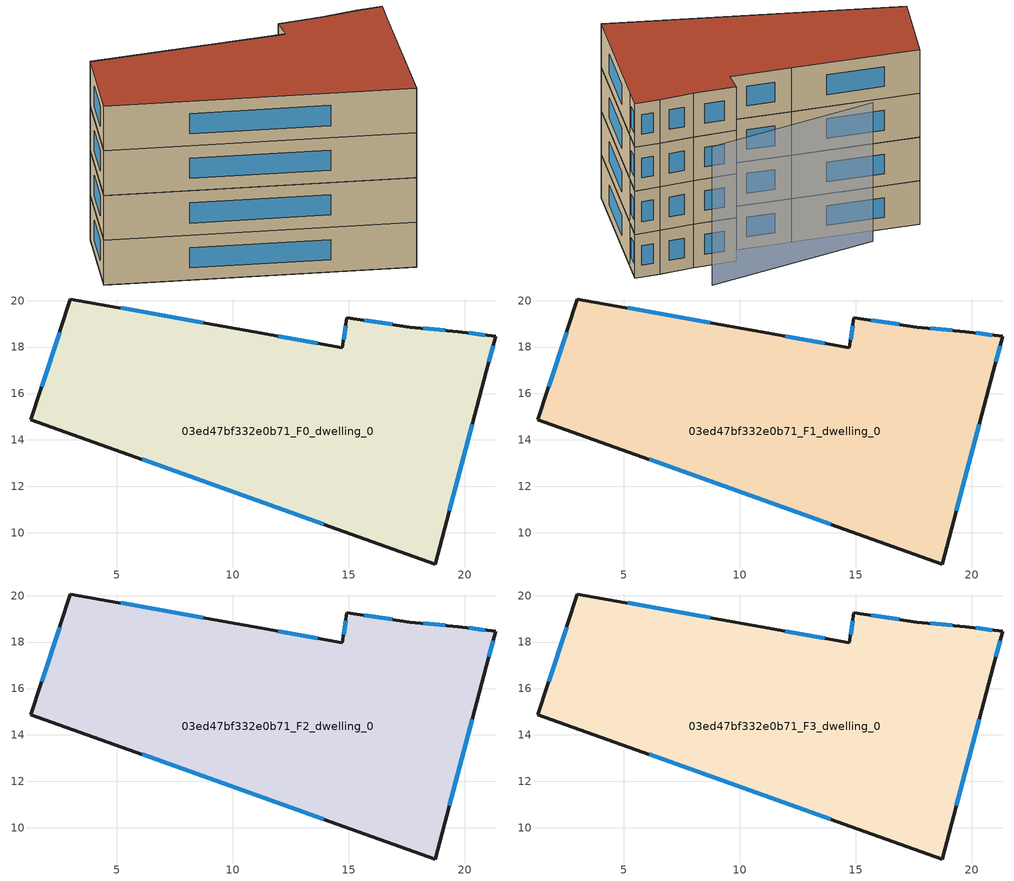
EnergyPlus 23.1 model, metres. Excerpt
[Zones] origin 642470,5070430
03ed47bf332e0b71_F0_dwelling_0
 floor ground (EU_floor_Construction): 18.72,8.66 20.93,16.96 21.33,18.46 19.72,18.66 17.62,18.86 14.92,19.27 14.72,17.96 10.92,18.67 3.01,20.07 1.31,14.87 z0
 wall outside (EU_wall_Construction): 17.62,18.86 19.72,18.66 21.33,18.46 20.93,16.96 18.72,8.66 1.31,14.87 3.01,20.07 10.92,18.67 14.72,17.96 14.92,19.27 17.62,18.86 z0:3
 window (EU_Window_Construction): 18.2,18.81 19.15,18.72 / 20.17,18.61 20.89,18.52 / 21.22,18.05 21.04,17.38 / 20.32,14.68 19.33,10.94 / 13.93,10.37 6.1,13.16 / 1.78,16.3 2.54,18.64 / 5.19,19.68 8.74,19.05 / 11.97,18.47 13.67,18.16 / 14.78,18.32 14.87,18.91 / 15.67,19.16 16.88,18.97 z0.83:2.17
03ed47bf332e0b71_F1_dwelling_0
 floor to 03ed47bf332e0b71_F0_dwelling_0 (EU_floor_Construction): 18.72,8.66 20.92,16.96 21.33,18.46 19.72,18.66 17.62,18.86 14.92,19.27 14.72,17.96 10.92,18.67 3.01,20.07 1.31,14.87 z3
 wall outside (EU_wall_Construction): 17.62,18.86 19.72,18.66 21.33,18.46 20.93,16.96 18.72,8.66 1.31,14.87 3.01,20.07 10.92,18.67 14.72,17.96 14.92,19.27 17.62,18.86 z3:6
 window (EU_Window_Construction): 18.2,18.81 19.15,18.72 / 20.17,18.61 20.89,18.52 / 21.22,18.05 21.04,17.38 / 20.32,14.68 19.33,10.94 / 13.93,10.37 6.1,13.16 / 1.78,16.3 2.54,18.64 / 5.19,19.68 8.74,19.05 / 11.97,18.47 13.67,18.16 / 14.78,18.32 14.87,18.91 / 15.67,19.16 16.88,18.97 z3.83:5.17
03ed47bf332e0b71_F2_dwelling_0
 floor to 03ed47bf332e0b71_F1_dwelling_0 (EU_floor_Construction): 18.72,8.66 20.92,16.96 21.33,18.46 19.72,18.66 17.62,18.86 14.92,19.27 14.72,17.96 10.92,18.67 3.01,20.07 1.31,14.87 z6
 wall outside (EU_wall_Construction): 17.62,18.86 19.72,18.66 21.33,18.46 20.93,16.96 18.72,8.66 1.31,14.87 3.01,20.07 10.92,18.67 14.72,17.96 14.92,19.27 17.62,18.86 z6:9
 window (EU_Window_Construction): 18.2,18.81 19.15,18.72 / 20.17,18.61 20.89,18.52 / 21.22,18.05 21.04,17.38 / 20.32,14.68 19.33,10.94 / 13.93,10.37 6.1,13.16 / 1.78,16.3 2.54,18.64 / 5.19,19.68 8.74,19.05 / 11.97,18.47 13.67,18.16 / 14.78,18.32 14.87,18.91 / 15.67,19.16 16.88,18.97 z6.83:8.17
03ed47bf332e0b71_F3_dwelling_0
 floor to 03ed47bf332e0b71_F2_dwelling_0 (EU_floor_Construction): 18.72,8.66 20.92,16.96 21.33,18.46 19.72,18.66 17.62,18.86 14.92,19.27 14.72,17.96 10.92,18.67 3.01,20.07 1.31,14.87 z9
 wall outside (EU_wall_Construction): 17.62,18.86 19.72,18.66 21.33,18.46 20.93,16.96 18.72,8.66 1.31,14.87 3.01,20.07 10.92,18.67 14.72,17.96 14.92,19.27 17.62,18.86 z9:12
 window (EU_Window_Construction): 18.2,18.81 19.15,18.72 / 20.17,18.61 20.89,18.52 / 21.22,18.05 21.04,17.38 / 20.32,14.68 19.33,10.94 / 13.93,10.37 6.1,13.16 / 1.78,16.3 2.54,18.64 / 5.19,19.68 8.74,19.05 / 11.97,18.47 13.67,18.16 / 14.78,18.32 14.87,18.91 / 15.67,19.16 16.88,18.97 z9.83:11.17
 roof outside (EU_roof_Construction): 21.33,18.46 20.93,16.96 18.72,8.66 1.31,14.87 3.01,20.07 10.92,18.67 14.72,17.96 14.92,19.27 17.62,18.86 19.72,18.66 z12
shading: 17.52,21.27 6.46,20.68 z0:9.5
[Building]
EU S2 Campaign: North Axis=0; Terrain=City; Solar Distribution=FullExterior
[Site:Location]
Lyon-Bron: Latitude=45.75; Longitude=5; Time Zone=1; Elevation=198
[SizingPeriod:WeatherFileDays]
AnnualSizingPeriod: Begin Month=1; Begin Day of Month=1; End Month=12; End Day of Month=31; Day of Week for Start Day=Monday; Use Weather File Daylight Saving Period=No; Use Weather File Rain and Snow Indicators=No
[MATERIAL]
EU_InternalMass_Material: Roughness=MediumRough; Thickness=0.1; Conductivity=1; Density=1800; Specific Heat=900; Thermal Absorptance=0.9; Solar Absorptance=0.7; Visible Absorptance=0.7
[MATERIAL:NOMASS] Roughness=MediumRough; Thermal Absorptance=0.9; Solar Absorptance=0.7; Visible Absorptance=0.7
Name | Thermal Resistance
EU_wall_NoMass | 0.87146
EU_roof_NoMass | 0.842276
EU_floor_NoMass | 0.496999
[WINDOWMATERIAL:SIMPLEGLAZINGSYSTEM]
EU_Window_SimpleGlazing: UFactor=2.2525; Solar Heat Gain Coefficient=0.76; Visible Transmittance=0.76
[CONSTRUCTION]
EU_wall_Construction: EU_wall_NoMass
EU_roof_Construction: EU_roof_NoMass
EU_floor_Construction: EU_floor_NoMass
EU_InternalMass_Construction: EU_InternalMass_Material
EU_Window_Construction: EU_Window_SimpleGlazing
[ZONE] Type=1; Multiplier=1; Ceiling Height=autocalculate; Volume=410.337; Floor Area=autocalculate; Part of Total Floor Area=Yes
03ed47bf332e0b71_F0_dwelling_0; 03ed47bf332e0b71_F1_dwelling_0; 03ed47bf332e0b71_F2_dwelling_0; 03ed47bf332e0b71_F3_dwelling_0
[INTERNALMASS] Construction=EU_InternalMass_Construction; Surface Area=136.779
Name | Zone or ZoneList
03ed47bf332e0b71_F0_dwelling_0_EU_InternalMass | 03ed47bf332e0b71_F0_dwelling_0
03ed47bf332e0b71_F1_dwelling_0_EU_InternalMass | 03ed47bf332e0b71_F1_dwelling_0
03ed47bf332e0b71_F2_dwelling_0_EU_InternalMass | 03ed47bf332e0b71_F2_dwelling_0
03ed47bf332e0b71_F3_dwelling_0_EU_InternalMass | 03ed47bf332e0b71_F3_dwelling_0
[OTHEREQUIPMENT] Fuel Type=Electricity; Design Level Calculation Method=Watts/Area; Power per Zone Floor Area=1; Fraction Latent=0; Fraction Radiant=0; Fraction Lost=0; Carbon Dioxide Generation Rate=0; EndUse Subcategory=EU_Step8_InternalGains
Name | Zone or ZoneList or Space or SpaceList | Schedule
EU_Step8_InternalGain_03ed47bf332e0b71_F0_dwelling_0_f000 | 03ed47bf332e0b71_F0_dwelling_0 | EU_Step8_GainSchedule_03ed47bf332e0b71_F0_dwelling_0_f000
EU_Step8_InternalGain_03ed47bf332e0b71_F1_dwelling_0_f000 | 03ed47bf332e0b71_F1_dwelling_0 | EU_Step8_GainSchedule_03ed47bf332e0b71_F1_dwelling_0_f000
EU_Step8_InternalGain_03ed47bf332e0b71_F2_dwelling_0_f000 | 03ed47bf332e0b71_F2_dwelling_0 | EU_Step8_GainSchedule_03ed47bf332e0b71_F2_dwelling_0_f000
EU_Step8_InternalGain_03ed47bf332e0b71_F3_dwelling_0_f000 | 03ed47bf332e0b71_F3_dwelling_0 | EU_Step8_GainSchedule_03ed47bf332e0b71_F3_dwelling_0_f000
[ZONEVENTILATION:DESIGNFLOWRATE] Schedule=EU_AlwaysOn; Design Flow Rate Calculation Method=AirChanges/Hour; Air Changes per Hour=0.425; Ventilation Type=Natural; Fan Pressure Rise=0; Fan Total Efficiency=1; Constant Term Coefficient=1; Temperature Term Coefficient=0; Velocity Term Coefficient=0; Velocity Squared Term Coefficient=0; Minimum Indoor Temperature=-100; Maximum Indoor Temperature=100; Delta Temperature=-100; Minimum Outdoor Temperature=-100; Maximum Outdoor Temperature=100; Maximum Wind Speed=40
Name | Zone or ZoneList or Space or SpaceList
EU_ConstantAir_03ed47bf332e0b71_F0_dwelling_0 | 03ed47bf332e0b71_F0_dwelling_0
EU_ConstantAir_03ed47bf332e0b71_F1_dwelling_0 | 03ed47bf332e0b71_F1_dwelling_0
EU_ConstantAir_03ed47bf332e0b71_F2_dwelling_0 | 03ed47bf332e0b71_F2_dwelling_0
EU_ConstantAir_03ed47bf332e0b71_F3_dwelling_0 | 03ed47bf332e0b71_F3_dwelling_0
[HVACTEMPLATE:THERMOSTAT] Constant Heating Setpoint=20; Constant Cooling Setpoint=50
EU_HeatOnly_03ed47bf332e0b71_F0_dwelling_0; EU_HeatOnly_03ed47bf332e0b71_F1_dwelling_0; EU_HeatOnly_03ed47bf332e0b71_F2_dwelling_0; EU_HeatOnly_03ed47bf332e0b71_F3_dwelling_0
[HVACTEMPLATE:ZONE:IDEALLOADSAIRSYSTEM] System Availability Schedule=EU_AlwaysOn; Maximum Heating Supply Air Temperature=50; Minimum Cooling Supply Air Temperature=13; Maximum Heating Supply Air Humidity Ratio=0.0156; Minimum Cooling Supply Air Humidity Ratio=0.0077; Heating Limit=NoLimit; Cooling Limit=NoLimit; Heating Availability Schedule=EU_AlwaysOn; Cooling Availability Schedule=EU_CoolingOff; Dehumidification Control Type=ConstantSensibleHeatRatio; Cooling Sensible Heat Ratio=0.7; Dehumidification Setpoint=60; Humidification Control Type=None; Humidification Setpoint=30; Outdoor Air Method=None; Outdoor Air Flow Rate per Person=0.00944; Outdoor Air Flow Rate per Zone Floor Area=0; Outdoor Air Flow Rate per Zone=0; Demand Controlled Ventilation Type=None; Outdoor Air Economizer Type=NoEconomizer; Heat Recovery Type=None; Sensible Heat Recovery Effectiveness=0.7; Latent Heat Recovery Effectiveness=0.65
Name | Template Thermostat
03ed47bf332e0b71_F0_dwelling_0 | EU_HeatOnly_03ed47bf332e0b71_F0_dwelling_0
03ed47bf332e0b71_F1_dwelling_0 | EU_HeatOnly_03ed47bf332e0b71_F1_dwelling_0
03ed47bf332e0b71_F2_dwelling_0 | EU_HeatOnly_03ed47bf332e0b71_F2_dwelling_0
03ed47bf332e0b71_F3_dwelling_0 | EU_HeatOnly_03ed47bf332e0b71_F3_dwelling_0
[SIZING:ZONE] Zone Cooling Design Supply Air Temperature Input Method=SupplyAirTemperature; Zone Cooling Design Supply Air Temperature=13; Zone Heating Design Supply Air Temperature Input Method=SupplyAirTemperature; Zone Heating Design Supply Air Temperature=50; Zone Cooling Design Supply Air Humidity Ratio=0.008; Zone Heating Design Supply Air Humidity Ratio=0.008; Cooling Design Air Flow Method=DesignDay; Cooling Design Air Flow Rate=0; Cooling Minimum Air Flow per Zone Floor Area=0.000762; Cooling Minimum Air Flow=0; Cooling Minimum Air Flow Fraction=0.2; Heating Design Air Flow Method=DesignDay; Heating Design Air Flow Rate=0; Heating Maximum Air Flow per Zone Floor Area=0.002032; Heating Maximum Air Flow=0.141576; Heating Maximum Air Flow Fraction=0.3; Account for Dedicated Outdoor Air System=No; Dedicated Outdoor Air System Control Strategy=NeutralSupplyAir; Dedicated Outdoor Air Low Setpoint Temperature for Design=autosize; Dedicated Outdoor Air High Setpoint Temperature for Design=autosize; Zone Load Sizing Method=Sensible Load Only No Latent Load; Zone Latent Cooling Design Supply Air Humidity Ratio Input Method=HumidityRatioDifference; Zone Cooling Design Supply Air Humidity Ratio Difference=0.005; Zone Latent Heating Design Supply Air Humidity Ratio Input Method=HumidityRatioDifference; Zone Humidification Design Supply Air Humidity Ratio Difference=0.005
03ed47bf332e0b71_F0_dwelling_0; 03ed47bf332e0b71_F1_dwelling_0; 03ed47bf332e0b71_F2_dwelling_0; 03ed47bf332e0b71_F3_dwelling_0
[SCHEDULE:CONSTANT]
Name | Hourly Value
EU_AlwaysOn | 1
EU_CoolingOff | 0
[SCHEDULE:FILE] Column Number=1; Rows to Skip at Top=0; Number of Hours of Data=8760; Column Separator=Comma; Interpolate to Timestep=No; Minutes per Item=60; Adjust Schedule for Daylight Savings=Yes
Name | File
EU_Step8_GainSchedule_03ed47bf332e0b71_F0_dwelling_0_f000 | ../../schedules/03ed47bf332e0b71/03ed47bf332e0b71_F0_dwelling_0_f000_gain.csv
EU_Step8_GainSchedule_03ed47bf332e0b71_F1_dwelling_0_f000 | ../../schedules/03ed47bf332e0b71/03ed47bf332e0b71_F1_dwelling_0_f000_gain.csv
EU_Step8_GainSchedule_03ed47bf332e0b71_F2_dwelling_0_f000 | ../../schedules/03ed47bf332e0b71/03ed47bf332e0b71_F2_dwelling_0_f000_gain.csv
EU_Step8_GainSchedule_03ed47bf332e0b71_F3_dwelling_0_f000 | ../../schedules/03ed47bf332e0b71/03ed47bf332e0b71_F3_dwelling_0_f000_gain.csv
